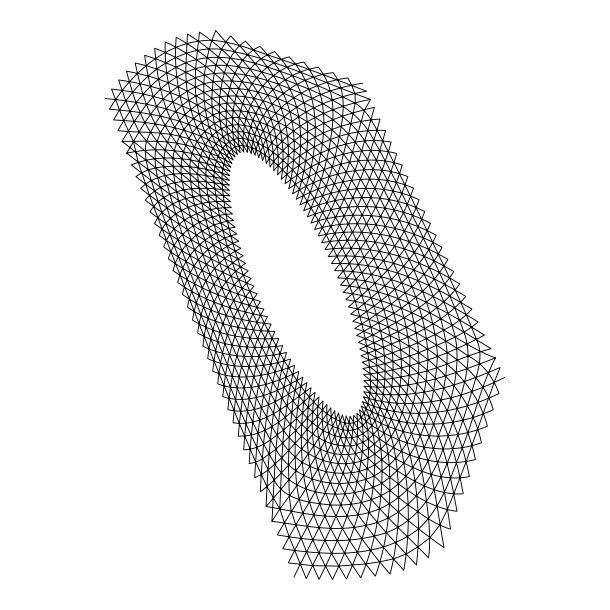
<?xml version="1.0" encoding="UTF-8"?>
<svg xmlns="http://www.w3.org/2000/svg" width="610" height="610" viewBox="0 0 610 610"><rect width="100%" height="100%" fill="white"/><g stroke="black" fill="none" stroke-linecap="round" stroke-linejoin="round"><path stroke-width="0.91" d="M495.465 357.956C453.581 373.907 409.661 391.391 363.911 386.191C383.019 405.543 391.765 432.49 395.814 458.819C400.884 497.112 399.489 536.602 390.125 574.132C347.624 525.614 308.759 464.286 319.053 396.828C307.478 408.021 296.132 419.489 283.749 429.806C272.083 438.971 259.341 449.745 243.687 449.722C246.554 406.878 253.257 363.514 271.099 324.116C239.982 320.639 208.109 313.128 182.421 294.371C188.642 266.631 208.384 240.858 236.947 234.065L185.73 198.54L126.727 153.186C142.244 126.369 157.594 96.494 186.416 81.77C215.345 66.482 249.444 73.848 278.663 84.256C310.62 96.578 345.443 110.494 364.574 140.712C383.713 170.381 398.62 202.489 413.946 234.217C429.211 267.737 445.94 300.997 455.212 336.796C462.311 375.127 447.115 413.252 433.626 448.487C421.007 481.061 394.197 510.151 358.108 514.733C327.158 520.315 296.368 511.569 266.051 506.414C268.591 454.671 271.435 402.303 286.601 352.42C258.922 358.817 228.971 358.619 202.894 346.282C205.806 314.76 218.601 281.645 245.639 263.253C211.007 244.183 176.625 224.404 145.264 200.194C164.517 174.91 201.956 180.507 229.383 185.211C185.44 150.167 163.48 97.577 165.219 41.861C213.66 64.82 260.668 107.345 266.235 163.571C286.227 124.615 329.903 107.307 370.575 99.422L364.368 110.364L349.599 162.229L342.972 181.742L331.253 209.794L318.1 236.047C362.355 225.647 409.218 236.451 447.832 259.349C428.304 295.301 390.88 315.759 356.637 335.439C383.187 344.673 407.259 360.701 426.283 381.372C450.645 407.442 462.571 442.158 469.38 476.547C443.577 482.007 417.964 471.141 395.814 458.819C377.826 448.167 360.19 434.945 350.064 416.218C344.177 470.104 311.481 515.374 288.316 562.862L312.694 565.668L338.809 566.118L366.259 563.853L380.152 561.726L393.824 558.844L406.344 553.91L418.163 546.758L429.92 537.761L439.657 525.263L447.069 509.968L453.741 494.024L466.078 461.785L494.1 382.584L500.078 367.502C457.622 385.977 410.393 401.784 363.72 391.597C380.983 412.154 387.144 439.421 389.264 465.582C391.46 502.792 387.952 540.872 375.348 576.122C333.373 524.966 302.461 460.024 315.05 392.428C292.083 410.065 269.734 437.179 238.319 436.12C241.438 395.158 248.56 353.564 267.447 316.666C235.78 311.039 204.129 301.416 177.724 282.483C184.151 254.759 206.782 231.602 235.269 227.164L183.831 190.046L122.053 141.322C138.455 114.52 155.893 85.408 186.035 72.323C218.121 57.767 253.989 68.488 285.305 79.681C318.367 93.017 357.048 105.53 373.686 140.117C389.874 168.23 403.85 197.541 417.972 226.729C434.228 261.454 451.339 295.941 463.928 332.221C471.774 352.679 466.94 374.624 461.206 394.914C456.158 413.298 450.226 431.453 443.089 449.135C430.416 484.256 405.063 518.79 365.931 525.248C334.684 532.683 303.025 525.317 271.938 521.314C275.118 466.955 275.613 411.78 290.627 359C263.909 367.433 233.981 370.522 207.766 358.657C211.159 326.236 222.109 292.022 248.27 270.825C214.217 253.417 180.423 235.14 149.9 211.937C165.92 184.922 202.436 186.721 229.581 190.419C208.132 172.508 188.109 152.134 174.681 127.391C161.543 103.143 156.831 75.487 154.696 48.297C204.266 66.627 252.548 106.155 262.491 160.483C279.06 118.043 324.673 98.629 366.595 91.187C338.253 80.345 309.895 69.532 281.263 59.452C258.388 52.185 235.917 41.983 211.716 40.291C167.315 39.833 131.013 73.261 109.396 109.251C154.833 112.781 203.473 121.093 237.328 154.406C225.227 118.096 235.102 66.17 274.63 51.614C292.396 70.806 305.297 95.122 307.15 121.527C309.384 147.872 304.489 174.33 296.277 199.302C331.398 179.645 375.516 171.364 413.428 188.132C400.122 228.636 373.068 262.735 343.194 292.411C366.945 295.301 389.996 302.613 411.636 312.716C440.923 325.336 465.56 346.8 495.465 357.956C480.619 386.336 474.183 418.14 462.304 447.778C450.79 476.097 441.853 507.589 418.628 528.885C380.503 558.63 328.02 555.573 282.765 548.779C305.252 505.271 336.4 464.896 346.228 415.898C354.067 436.989 371.551 452.612 389.264 465.582C411.232 480.039 435.822 495.747 463.226 493.772C456.524 458.057 447.191 421.358 424.446 392.161C407.289 370.102 384.315 352.58 358.284 342.34C393.351 324.284 432.269 306.388 453.733 271.58C414.503 247.805 367.403 234.255 321.562 242.78C347.06 201.048 361.463 154.109 374.387 107.314C335.081 116.678 292.678 130.952 269.978 167.018C268.774 109.533 223.71 63.615 176.206 37.233C171.829 90.158 187.674 145.233 229.406 180.278C201.087 173.835 163.945 166.217 140.597 188.345C172.836 213.675 207.827 235.124 243.177 255.765C215.483 271.13 201.208 302.766 197.701 333.129C223.397 347.403 253.966 349.545 282.621 345.618C267.012 392.749 262.765 442.563 260.31 491.858C289.544 469.41 310.444 438.033 330.833 407.732C331.329 472.788 387.533 515.29 428.555 557.883C431.644 533.796 427.503 509.685 424.4 485.819C421.579 468.007 417.705 450.31 411.491 433.352C401.982 407.716 386.016 383.698 362.866 368.524C381.883 365.001 400.549 359.656 418.628 352.793C439.116 344.124 461 336.69 478.087 321.988C434.884 294.866 386.77 270.482 334.524 270.688C362.416 235.986 384.369 196.389 396.698 153.499C357.437 143.22 315.919 159.774 285.015 183.854C290.299 158.638 289.605 131.935 280.867 107.566C271.153 79.43 250.268 57.5 230.702 35.868C215.726 52.59 212.829 76.753 211.83 98.393C211.899 121.382 218.052 144.814 231.884 163.434C217.366 155.42 201.986 148.794 185.783 145.05C164.913 139.804 143.327 141.482 122.053 141.322M271.938 521.314L279.799 508.992L267.134 487.001L255.72 462.113L239.387 423.599L204.083 336.445L166.56 240.576L149.328 194.964L138.096 161.986L133.438 141.413L123.8 120.971L111.516 89.098C160.605 94.344 213.386 110.441 243.764 152.012C238.464 112.758 262.735 68.907 303.826 62.075C338.672 104.79 320.982 164.448 303.696 210.77C341.745 193.751 387.175 192.295 424.728 211.525C410.004 250.527 379.725 280.752 348.302 306.944C376.149 312.328 402.508 323.841 426.55 338.718C454.168 356.263 483.989 376.339 493.246 409.737C451.918 428.937 400.595 430.21 361.074 405.924C371.368 428.937 369.119 455.075 365.886 479.384C360.54 514.375 348.074 547.856 332.481 579.5C314.577 545.706 296.696 510.12 295.743 471.05C293.86 439.604 296.269 407.922 302.865 377.117C278.831 390.415 250.939 405.749 222.757 396.653C226.371 360.54 234.659 323.155 257.207 293.814C224.404 281.889 192.097 267.714 163.754 247.065C172.737 218.746 204.053 206.942 231.48 207.69C208.101 189.862 185.059 171.364 164.891 149.885C143.388 128.847 134.04 99.529 126.491 71.225C176.435 79.918 228.742 105.987 251.274 153.667C253.981 109.777 290.94 78.004 333.159 72.59C349.583 94.367 341.966 122.366 337.345 146.713C331.703 173.126 322.408 198.616 310.993 223.054C352.115 209.062 398.368 214.156 436.18 235.231C419.55 272.853 385.627 298.473 352.809 321.333C411.453 337.787 468.083 380.579 481.45 442.761C438.941 457.95 388.913 443.92 356.858 413.176C362.866 472.155 330.925 527.284 306.235 578.57L289.11 536.647L279.799 508.992L281.904 457.645L283.749 429.806L288.568 394.151L294.683 365.321C268.957 375.6 239.318 382.409 212.707 371.177C216.321 337.681 226.028 302.438 251.084 278.45C217.495 262.818 184.266 245.899 154.513 223.641C167.597 195.627 203.031 193.149 230 195.909C207.819 177.968 186.385 158.417 170.571 134.459C155.054 110.906 148.543 82.899 144.631 55.335C194.735 69.769 244.572 105.385 258.754 157.769C271.351 111.371 319.022 89.998 362.736 83.189M293.951 577.144C318.504 525.561 352.961 474.397 353.701 415.349C382.279 449.44 431.262 470.912 475.449 459.551C468.297 426.154 453.314 393.618 427.473 370.575C406.74 351.421 381.829 336.712 354.806 328.432C388.318 307.173 424.049 284.092 441.975 247.233C403.843 225.258 357.254 217.213 314.577 229.467L327.006 202.65L334.44 183.762L340.86 164.227L348.6 133.948L355.272 103.181L355.05 93.993L351.817 85.537L347.898 77.874C305.305 83.532 262.292 110.242 255.026 155.474C236.642 105.263 185.364 74.229 135.184 62.99C140.971 90.89 148.993 119.415 167.231 141.97C185.371 164.799 207.789 183.732 230.641 201.666C203.534 199.828 169.877 206.981 159.126 235.338C188.154 256.764 220.889 272.296 254.065 286.113C230.252 312.831 221.369 349.095 217.701 383.842C244.976 394.197 273.966 383.263 298.77 371.368L293.128 400.816L289.262 437.08L288.438 465.049L289.323 495.785L291.138 510.837L295.804 524.653L306.616 552.027L319.083 579.37C334.707 548.108 349.332 515.968 357.178 481.763C361.943 458.324 366.541 433.283 359.29 409.882C394.945 437.576 445.872 443.775 487.382 426.161C479.048 393.313 455.327 367.51 427.648 349.233C404.361 333.068 378.337 320.532 350.636 314.165C382.767 289.659 414.838 261.652 430.431 223.329C392.817 203.145 346.938 201.247 307.364 216.817C318.069 192.127 326.441 166.309 330.529 139.667C334.844 115.145 334.959 87.688 318.473 67.329C276.612 73.086 246.082 110.601 247.507 152.454C220.904 107.703 168.139 86.666 118.599 79.956L125.797 101.1L134.291 121.924L139.179 132.172L146.56 141.131L163.854 158.165L181.437 173.858L207.735 195.215L232.524 213.95C204.693 214.59 176.13 230.733 168.391 258.823C196.085 278.778 228.048 291.572 260.493 301.5C239.196 333.373 231.373 372.024 227.873 409.623C257.145 416.889 283.475 397.156 306.944 382.562C300.936 413.138 299.624 444.69 303.772 475.602C308.584 513.185 327.265 546.926 346.396 578.951C361.654 546.598 371.383 511.599 374.22 475.907C375.813 450.79 375.249 423.904 362.355 401.502C405.795 421.807 457.164 413.847 499.056 393.48C493.421 377.773 483.425 363.812 468.335 356.019C454.076 346.327 439.718 336.75 424.69 328.287C400.206 314.539 373.648 304.062 345.824 299.685C376.469 271.755 405.101 239.516 419.062 199.79C381.402 181.681 336.56 186.561 299.998 204.929C317.528 157.738 326.899 97.142 289.216 56.844C248.522 66.734 231.701 115.13 240.271 152.683C206.683 114.07 153.888 102.892 105.179 98.561M279.799 508.992C302.209 478.835 324.093 447.786 338.542 412.894C341.989 437.522 357.269 458.514 374.22 475.907C384.704 486.437 396.157 495.953 408.059 504.828C421.449 514.154 434.648 524.638 450.592 529.144C440.832 464.477 426.108 387.449 360.99 355.752C398.254 341.486 439.131 327.684 465.75 296.437C424.834 271.069 377.254 251.907 328.256 256.612C354.7 218.357 373.343 175.306 385.611 130.548C345.588 127.97 305.061 146.11 277.489 174.849C280.348 149.442 274.965 123.411 262.933 100.894C247.332 73.726 225.608 49.456 199.493 32.109C197.007 56.257 192.691 80.718 197.274 104.935C201.544 129.595 212.89 153.064 230.13 171.273C199.226 159.309 163.015 151.737 131.371 164.967C165.806 192.28 201.803 217.503 238.83 241.156C210.389 250.664 192.501 278.709 187.476 307.211C213.042 324.566 244.465 330.414 274.858 331.443C257.931 373.404 251.716 418.757 249.2 463.669L255.72 462.113L262.392 458.956L275.933 449.204L295.629 430.729L323.018 400.854C315.774 467.954 361.44 523.921 403.797 570.289C410.431 530.929 409.714 490.219 401.677 451.11C395.76 424.834 384.521 398.536 363.819 380.533C382.195 380.518 400.488 377.773 418.246 373.16C443.211 367.151 466.238 355.256 490.989 348.691C444.698 320.029 396.195 289.277 340.426 285.144C369.576 253.745 395.013 217.831 407.823 176.534C369.538 161.436 326.258 172.943 292.533 193.911C299.815 168.878 303.139 142.252 298.587 116.403C294.15 89.395 278.419 66.01 260.043 46.383C240.554 54.694 232.044 76.341 228.026 95.717C224.358 116.167 225.799 138.089 235.01 156.938C201.285 128.298 156.213 122.206 113.62 119.956C135.092 81.244 174.14 44.553 221.59 49.326C273.661 57.683 321.256 82.007 370.575 99.422M266.051 506.414C292.487 477.233 316.377 445.513 334.692 410.545C336.285 436.394 349.644 459.856 365.886 479.384C388.593 505.576 415.623 527.825 444.004 547.589C432.01 481.549 427.595 399.626 362.035 362.226C381.082 357.132 399.756 350.651 417.804 342.698C436.905 333.617 457.454 325.191 471.873 309.11C429.897 282.872 382.043 261.111 331.443 263.611C358.604 227.149 378.917 185.814 391.155 142.023C351.444 135.161 310.604 153.064 281.248 179.21C285.396 153.888 282.377 127.414 271.892 103.936C259.532 75.083 235.666 53.932 215.726 30.5C197.121 74.344 199.096 129.785 230.862 167.201C198.829 151.326 161.825 145.546 126.727 153.186M504.821 377.331C461.793 398.925 410.408 412.406 363.209 396.713C378.413 418.285 381.837 445.552 382.051 471.294C381.7 507.688 375.119 544.265 360.723 577.784C340.212 547.33 320.296 515.252 312.289 478.949C305.808 448.998 305.656 417.812 311.008 387.67C287.874 403.645 263.474 427.419 233.058 422.761C236.383 383.553 243.855 343.514 263.909 309.117C231.815 301.325 200.11 289.979 173.049 270.627C179.958 242.772 205.57 222.818 233.79 220.446C198.7 196.214 166.423 168.329 133.438 141.413M186.073 62.769C183.823 104.386 199.119 146.857 229.65 175.634C213.98 170.571 197.77 166.812 181.261 166.202C165.836 166.179 148.558 166.53 135.992 176.686C169.321 202.924 204.746 226.279 240.912 248.392C212.753 260.783 196.733 290.749 192.569 320.12C218.113 336.011 249.132 340.06 278.701 338.619C262.506 383.118 257.184 430.599 254.69 477.622L261.362 474.763L268.133 470.066L281.904 457.645L301.34 436.524L326.945 404.491C323.376 470.775 374.814 520.414 416.447 564.982C421.106 524.112 417.644 482.258 406.885 442.578C399.169 416.531 385.512 391.231 363.469 374.631C405.97 370.262 446.901 354.967 484.447 335.142C439.818 307.226 391.483 279.845 337.536 277.893C366.031 244.831 389.76 207.08 402.249 164.997C363.499 152.02 321.112 166.355 288.774 188.757C295.087 163.648 296.544 136.915 289.796 111.737C282.727 84.172 264.412 61.564 245.426 41.145C227.355 53.047 222.467 76.479 219.768 96.563C217.922 118.363 221.552 141.215 233.241 159.995C216.946 149.214 198.982 140.819 179.912 136.343C159.591 131.112 138.516 132.904 117.837 130.662C133.925 102.61 154.955 74.885 186.073 62.769C221.499 49.196 258.96 63.943 292.647 75.701C313.975 83.768 335.065 92.583 355.272 103.181C368.943 111.6 374.929 127.162 382.569 140.513C398.04 170.274 412.566 200.507 427.122 230.717C444.141 266.837 462.029 302.621 476.593 339.831C484.553 356.804 476.517 374.7 471.926 391.353C466.154 410.751 459.887 430.004 452.673 448.922C439.223 486.612 417.476 527.528 374.479 535.954C342.53 543.998 309.331 540.308 277.291 534.917C299.693 495.274 329.4 459.162 342.378 414.716C347.929 437.789 364.643 456.082 382.051 471.294C404.293 488.534 428.136 507.901 456.974 511.271C450.096 473.939 443.081 435.235 422.021 402.867C406.817 379.603 385.192 360.434 359.74 349.111C395.791 332.816 435.883 317.223 459.704 283.932C419.695 259.341 372.375 243.009 324.947 249.635C350.872 209.672 367.54 164.753 380.038 119.011C340.006 121.794 299.167 138.79 273.73 170.777C276.795 112.575 234.278 63.005 187.461 34.015L186.073 62.769M377.514 372.862C377.819 394.525 373.907 435.41 342.782 429.798C316.354 423.111 300.112 398.574 286.212 377.003C251.511 317.238 221.819 251.899 214.125 182.611C212.272 162.794 222.749 132.05 248.278 139.606C272.708 146.964 291.062 166.568 306.19 186.225C343.346 241.629 373.32 305.465 377.514 372.862M221.872 178.425C224.884 243.123 253.226 304.969 284.26 360.8C298.862 383.873 314.173 409.821 340.144 421.403C365.542 431.728 371.132 397.926 370.468 380.411C367.677 316.3 340.052 255.72 307.211 201.62C292.647 173.553 225.791 105.316 221.872 178.425M447.122 352.549C447.504 381.219 439.467 409.31 429.303 435.875C420.747 456.76 409.005 477.493 389.942 490.47C372.413 502.106 350.864 506.01 330.109 504.897C309.849 502.762 285.045 500.307 274.21 480.329C244.45 427.869 224.488 370.575 201.025 315.172C183.77 270.398 165.615 225.898 151.143 180.11C147.742 167.506 143.06 154.231 146.56 141.131C150.151 132.233 154.864 123.83 160.46 116.03C171.319 101.283 186.263 89.159 203.946 83.776C245.731 73.345 288.034 93.01 323.613 113.361C362.363 137.242 379.214 181.902 399.436 220.423C418.384 263.062 442.593 305.335 447.122 352.549M189.847 166.782C190.16 205.463 205.844 242.01 218.106 278.129C233.05 317.528 250.115 356.202 270.474 393.13C285.823 423.081 310.848 456.715 348.478 454.488C382.554 452.559 396.454 414.93 399.916 385.977C405.711 345.237 393.099 304.863 377.628 267.653C363.003 233.432 347.014 199.256 324.154 169.664C302.979 143.739 273.455 121.428 239.311 117.783C211.937 114.977 190.793 141.184 189.847 166.782M385.085 371.574C384.635 396.63 379.489 438.407 346.274 437.957C317.314 435.502 298.183 409.889 284.054 387.098C262.605 352.016 245.411 314.47 230.893 276.04C220.004 245.464 209.093 214.278 206.249 181.734C203.504 159.347 216.802 127.993 243.703 132.073C270.482 136.876 291.908 156.374 308.828 176.587C331.611 205.478 347.639 239.013 361.768 272.792C374.418 304.237 385.093 337.338 385.085 371.574M437.408 356.377C434.8 402.15 422.372 456.25 381.768 483.212C349.324 500.863 295.774 498.766 275.019 464.202C247.713 418.109 228.963 367.616 208.124 318.42C191.166 275.133 173.888 231.869 160.529 187.3C153.575 167.041 151.57 143.502 165.142 125.393C174.346 110.875 187.621 98.606 203.854 92.499C242.124 80.001 282.3 98.042 315.019 117.28C355.554 141.985 374.418 187.811 395.005 228.346C413.153 269.315 435.532 310.688 437.408 356.377M172.943 158.203C172.866 200.804 192.623 241.11 205.844 280.875C222.322 323.94 240.477 366.419 261.431 407.503C272.357 427.412 282.72 449.395 302.285 462.296C316.849 471.057 334.326 474.611 351.185 472.735C390.248 468.533 409.119 427.762 415.402 393.48C425.658 348.889 411.285 303.841 393.587 263.185C377.209 226.188 360.312 188.673 335.004 156.778C309.857 127.597 273.585 105.85 234.675 103.113C203.504 101.298 176.481 128.184 172.943 158.203M393.008 369.957C391.94 398.46 385.459 441.381 350.521 445.857C319.648 447.877 296.323 422.402 282.018 397.941C259.601 361.166 241.766 321.767 226.234 281.66C214.339 249.055 202.284 215.932 198.273 181.269C194.803 156.358 209.787 123.822 238.457 124.814C267.432 126.972 292.045 146.171 311.085 166.804C336.095 195.84 352.71 230.923 367.868 265.815C381.547 298.862 393.557 333.739 393.008 369.957M427.953 359.854C425.513 402.417 414.19 453.2 374.22 475.907C341.028 491.561 294.615 482.861 275.933 449.204C249.536 405.215 230.641 357.269 210.885 310.071C194.857 268.865 178.471 227.606 167.315 184.761C154.757 149.435 176.778 109.426 211.83 98.393C248.461 89.212 285.594 107.078 315.385 127.093C352.115 153.644 370.636 196.763 390.187 236.116C407.571 275.468 427.679 315.896 427.953 359.854M409.867 365.664C408.059 401.319 398.742 447.176 361.059 461.091C328.302 471.164 293.745 451.011 278.495 421.922C254.095 381.692 235.376 338.314 217.778 294.767C203.77 257.9 189.496 220.736 182.352 181.818C175.802 151.821 194.369 115.938 226.234 111.081C259.219 107.787 290.177 126.148 314.264 146.957C344.52 175.527 362.21 214.156 379.55 251.274C395.211 287.478 410.789 325.496 409.867 365.664"/></g></svg>
